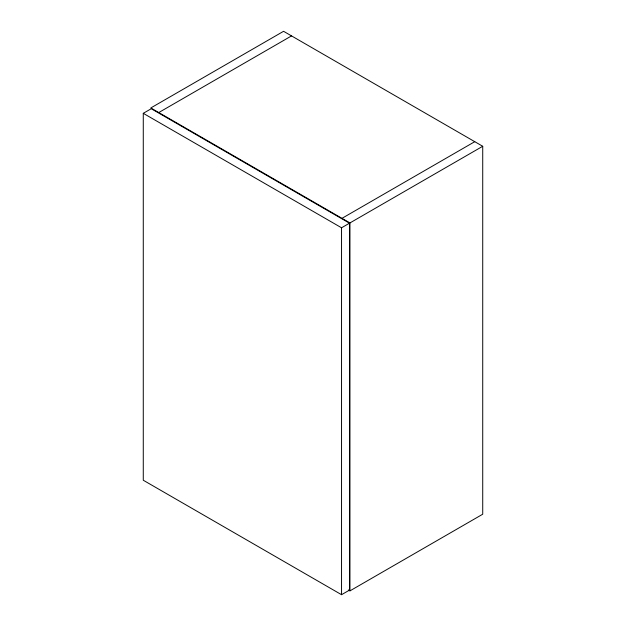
<?xml version="1.0" encoding="UTF-8"?>
<svg xmlns="http://www.w3.org/2000/svg" width="626" height="626" viewBox="0 0 626 626"><rect width="100%" height="100%" fill="white"/><g stroke="black" fill="none" stroke-linecap="round" stroke-linejoin="round"><path stroke-width="0.94" d="M143.276 113.322L151.242 108.721L349.511 223.185L349.511 590.099L341.546 594.7L143.276 480.236L143.276 113.322L341.546 227.786L349.511 223.185M158.769 112.555L291.536 35.901M341.984 218.333L474.758 141.679M482.724 146.281L283.57 31.3L150.803 107.954L349.95 222.934L482.724 146.281L482.724 514.212L349.95 590.866L348.361 589.95M349.95 222.934L349.95 590.866M341.546 227.786L341.546 594.7"/></g></svg>
